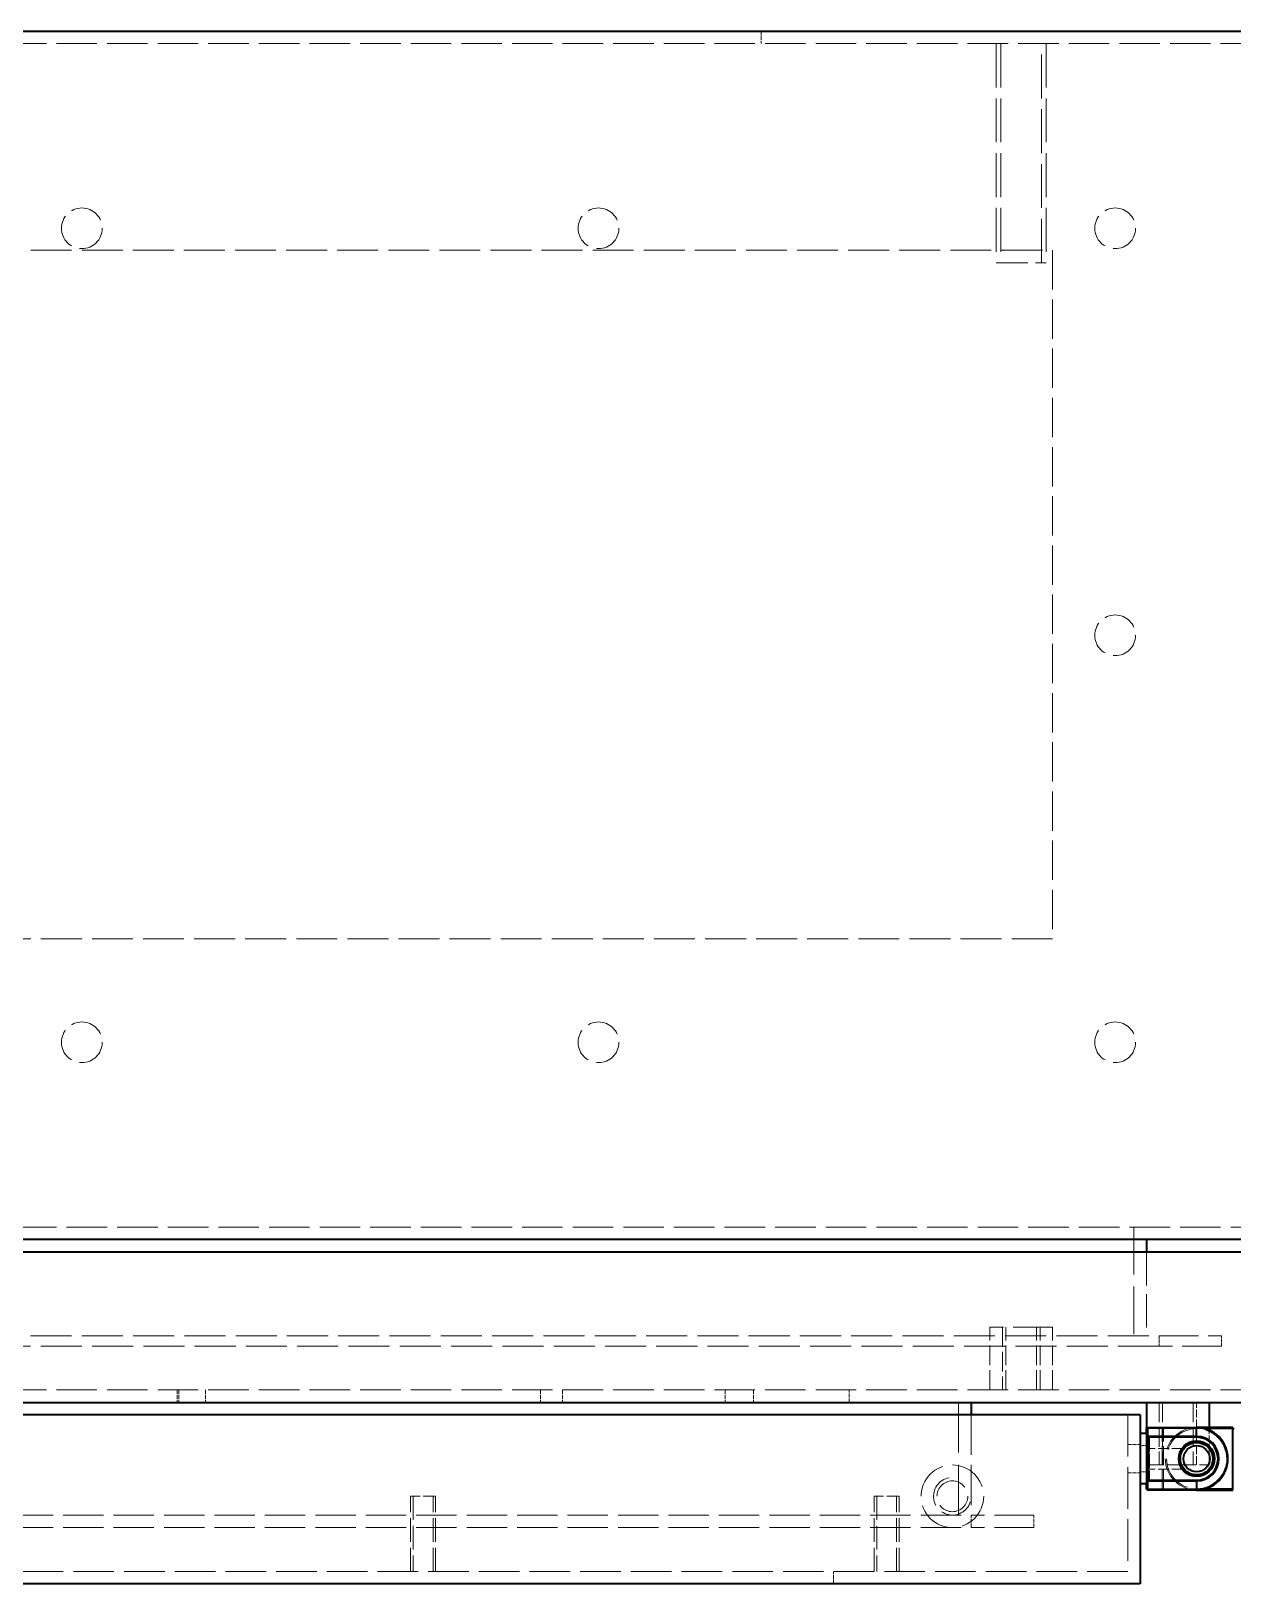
# Model space of a CAD drawing. Header units: millimetres. Extents: x 0 to 2523, y 0 to 1782.
# Drawn here: x 956.7 to 1148.6, y 1208.4 to 1456.4 of the extents above; entities that cross this region are included whole.
import ezdxf

# ---------------------------------------------------------------- set-up
doc = ezdxf.new("R2010")
doc.units = ezdxf.units.MM
doc.header["$LTSCALE"] = 3
doc.linetypes.add('DASHED', pattern=[0.2067, 0.1654, -0.0413])
for name, color, linetype, lineweight in [('가려진 것(ISO)', 2, 'DASHED', 18), ('가려진 좁은 것(ISO)', 2, 'DASHED', 18), ('가시적인 것(ISO)', 3, 'Continuous', 40), ('가시적인 좁은 것(ISO)', 3, 'Continuous', 35)]:
    doc.layers.add(name, color=color, linetype=linetype, lineweight=lineweight)

msp = doc.modelspace()

# ---------------------------------------------------------------- linework, layer by layer
at = {"layer": '가려진 것(ISO)', "ltscale": 1.269698}
for p, q in [((1073.2766, 1456.3739), (1073.2766, 1454.3739)), ((980.0266, 1239.3739), (980.0266, 1237.3739)), ((980.2766, 1239.3739), (980.2766, 1237.3739)), ((984.5266, 1239.3739), (984.5266, 1237.3739)), ((1038.0266, 1239.3739), (1038.0266, 1237.3739)), ((1041.5266, 1239.3739), (1041.5266, 1237.3739)), ((1067.5266, 1239.3739), (1067.5266, 1237.3739)), ((1072.0266, 1239.3739), (1072.0266, 1237.3739)), ((1087.2766, 1237.3739), (1087.2766, 1239.3739)), ((1131.7766, 1230.6239), (1133.7766, 1230.6239)), ((1131.7766, 1226.1239), (1133.7766, 1226.1239)), ((1116.7766, 1217.3739), (1116.7766, 1219.3739)), ((1084.7766, 1208.3739), (1084.7766, 1210.3739))]:
    msp.add_line(p, q, dxfattribs=at)
at = {"layer": '가려진 것(ISO)', "ltscale": 13.032789}
for p, q in [((766.7766, 1454.3739), (1162.7766, 1454.3739)), ((1162.7766, 1265.3739), (766.7766, 1265.3739)), ((766.7766, 1239.3739), (1162.7766, 1239.3739))]:
    msp.add_line(p, q, dxfattribs=at)
at = {"layer": '가려진 것(ISO)', "ltscale": 14.110627}
for p, q in [((1110.7766, 1454.3739), (1110.7766, 1419.3739)), ((1111.5206, 1454.3739), (1111.5206, 1419.3739)), ((1118.0326, 1419.3739), (1118.0326, 1454.3739)), ((1118.7766, 1454.3739), (1118.7766, 1419.3739))]:
    msp.add_line(p, q, dxfattribs=at)
at = {"layer": '가려진 것(ISO)', "ltscale": 13.155773}
for p, q in [((809.7766, 1421.3739), (1119.7766, 1421.3739)), ((1119.7766, 1311.3739), (809.7766, 1311.3739))]:
    msp.add_line(p, q, dxfattribs=at)
at = {"layer": '가려진 것(ISO)', "ltscale": 12.670768}
msp.add_line((1119.7766, 1421.3739), (1119.7766, 1311.3739), dxfattribs=at)
at = {"layer": '가려진 것(ISO)', "ltscale": 10.132536}
msp.add_line((1110.7766, 1419.3739), (1118.7766, 1419.3739), dxfattribs=at)
at = {"layer": '가려진 것(ISO)', "ltscale": 15.320109}
msp.add_line((1132.7766, 1265.3739), (1132.7766, 1246.3739), dxfattribs=at)
at = {"layer": '가려진 것(ISO)', "ltscale": 10.804708}
msp.add_line((1134.7766, 1261.3739), (1134.7766, 1247.9739), dxfattribs=at)
at = {"layer": '가려진 것(ISO)', "ltscale": 13.208315}
for p, q in [((792.7766, 1247.9739), (1136.7766, 1247.9739)), ((1136.7766, 1246.3739), (792.7766, 1246.3739))]:
    msp.add_line(p, q, dxfattribs=at)
at = {"layer": '가려진 것(ISO)', "ltscale": 12.665669}
for p, q in [((1119.7766, 1249.3739), (1109.7766, 1249.3739)), ((1136.7766, 1247.9739), (1146.7766, 1247.9739)), ((1146.7766, 1246.3739), (1136.7766, 1246.3739)), ((1116.7766, 1219.3739), (1106.7766, 1219.3739)), ((1116.7766, 1217.3739), (1106.7766, 1217.3739))]:
    msp.add_line(p, q, dxfattribs=at)
at = {"layer": '가려진 것(ISO)', "ltscale": 6.348889}
for p, q in [((1109.7766, 1239.3739), (1109.7766, 1249.3739)), ((1111.7766, 1249.3739), (1111.7766, 1239.3739)), ((1112.3181, 1239.3739), (1112.3181, 1249.3739)), ((1117.2351, 1239.3739), (1117.2351, 1249.3739)), ((1117.7766, 1239.3739), (1117.7766, 1249.3739)), ((1119.7766, 1239.3739), (1119.7766, 1249.3739)), ((1136.7766, 1237.3739), (1136.7766, 1227.3739)), ((1137.3181, 1237.3739), (1137.3181, 1227.3739)), ((1142.2351, 1237.3739), (1142.2351, 1227.3739))]:
    msp.add_line(p, q, dxfattribs=at)
at = {"layer": '가려진 것(ISO)', "ltscale": 1.015738}
msp.add_line((1146.7766, 1246.3739), (1146.7766, 1247.9739), dxfattribs=at)
at = {"layer": '가려진 것(ISO)', "ltscale": 16.126431}
msp.add_line((1104.7766, 1237.3739), (1104.7766, 1217.3739), dxfattribs=at)
at = {"layer": '가려진 것(ISO)', "ltscale": 12.901145}
msp.add_line((1106.7766, 1235.3739), (1106.7766, 1219.3739), dxfattribs=at)
at = {"layer": '가려진 것(ISO)', "ltscale": 13.438693}
msp.add_line((1131.7766, 1235.3739), (1131.7766, 1210.3739), dxfattribs=at)
at = {"layer": '가려진 것(ISO)', "ltscale": 2.539495}
msp.add_line((1142.7766, 1233.3739), (1142.7766, 1237.3739), dxfattribs=at)
at = {"layer": '가려진 것(ISO)', "ltscale": 6.094929}
msp.add_line((1137.2766, 1223.5739), (1137.2766, 1233.1739), dxfattribs=at)
at = {"layer": '가려진 것(ISO)', "ltscale": 2.070601}
msp.add_line((1144.7766, 1233.3739), (1144.7766, 1230.1124), dxfattribs=at)
at = {"layer": '가려진 것(ISO)', "ltscale": 0.634799}
for p, q in [((1134.7766, 1230.4739), (1133.7766, 1230.4739)), ((1134.7766, 1226.2739), (1133.7766, 1226.2739))]:
    msp.add_line(p, q, dxfattribs=at)
at = {"layer": '가려진 것(ISO)', "ltscale": 0.06339}
for p, q in [((1134.9766, 1231.8739), (1135.0766, 1231.8739)), ((1134.9766, 1224.8739), (1135.0766, 1224.8739))]:
    msp.add_line(p, q, dxfattribs=at)
at = {"layer": '가려진 것(ISO)', "ltscale": 0.12688}
for p, q in [((1135.2766, 1230.6739), (1135.0766, 1230.6739)), ((1135.2766, 1230.642), (1135.0766, 1230.642)), ((1135.2766, 1230.5463), (1135.0766, 1230.5463)), ((1135.2766, 1230.5143), (1135.0766, 1230.5143)), ((1135.2766, 1230.4824), (1135.0766, 1230.4824)), ((1135.2766, 1230.4505), (1135.0766, 1230.4505)), ((1135.2766, 1230.4186), (1135.0766, 1230.4186)), ((1135.2766, 1230.3867), (1135.0766, 1230.3867)), ((1135.2766, 1230.3228), (1135.0766, 1230.3228)), ((1135.2766, 1230.2909), (1135.0766, 1230.2909)), ((1135.2766, 1230.259), (1135.0766, 1230.259)), ((1135.2766, 1230.2271), (1135.0766, 1230.2271)), ((1135.2766, 1230.1952), (1135.0766, 1230.1952)), ((1135.2766, 1230.1633), (1135.0766, 1230.1633)), ((1135.2766, 1230.1314), (1135.0766, 1230.1314)), ((1135.2766, 1230.0994), (1135.0766, 1230.0994)), ((1135.2766, 1230.0675), (1135.0766, 1230.0675)), ((1135.2766, 1230.0356), (1135.0766, 1230.0356)), ((1135.2766, 1230.0037), (1135.0766, 1230.0037)), ((1135.2766, 1229.9718), (1135.0766, 1229.9718)), ((1135.2766, 1229.9399), (1135.0766, 1229.9399)), ((1135.2766, 1229.908), (1135.0766, 1229.908)), ((1135.2766, 1229.876), (1135.0766, 1229.876)), ((1135.2766, 1229.8441), (1135.0766, 1229.8441)), ((1135.2766, 1229.8122), (1135.0766, 1229.8122)), ((1135.2766, 1229.7803), (1135.0766, 1229.7803)), ((1135.2766, 1229.7484), (1135.0766, 1229.7484)), ((1135.2766, 1229.7165), (1135.0766, 1229.7165)), ((1135.2766, 1229.6526), (1135.0766, 1229.6526)), ((1135.2766, 1229.6207), (1135.0766, 1229.6207)), ((1135.2766, 1229.5888), (1135.0766, 1229.5888)), ((1135.2766, 1229.5569), (1135.0766, 1229.5569)), ((1135.2766, 1229.525), (1135.0766, 1229.525)), ((1135.2766, 1229.4611), (1135.0766, 1229.4611)), ((1135.2766, 1229.4292), (1135.0766, 1229.4292)), ((1135.2766, 1229.3973), (1135.0766, 1229.3973)), ((1135.2766, 1229.3654), (1135.0766, 1229.3654)), ((1135.2766, 1229.3335), (1135.0766, 1229.3335)), ((1135.2766, 1229.3016), (1135.0766, 1229.3016)), ((1135.2766, 1229.2058), (1135.0766, 1229.2058)), ((1135.2766, 1229.1739), (1135.0766, 1229.1739)), ((1135.2766, 1228.3739), (1135.0766, 1228.3739)), ((1135.2766, 1228.342), (1135.0766, 1228.342)), ((1135.2766, 1228.2782), (1135.0766, 1228.2782)), ((1135.2766, 1228.2463), (1135.0766, 1228.2463)), ((1135.2766, 1228.1824), (1135.0766, 1228.1824)), ((1135.2766, 1228.1505), (1135.0766, 1228.1505)), ((1135.2766, 1228.1186), (1135.0766, 1228.1186)), ((1135.2766, 1228.0867), (1135.0766, 1228.0867)), ((1135.2766, 1228.0228), (1135.0766, 1228.0228)), ((1135.2766, 1227.9909), (1135.0766, 1227.9909)), ((1135.2766, 1227.8952), (1135.0766, 1227.8952)), ((1135.2766, 1227.8633), (1135.0766, 1227.8633)), ((1135.2766, 1227.7994), (1135.0766, 1227.7994)), ((1135.2766, 1227.7675), (1135.0766, 1227.7675)), ((1135.2766, 1227.7356), (1135.0766, 1227.7356)), ((1135.2766, 1227.7037), (1135.0766, 1227.7037)), ((1135.2766, 1227.6399), (1135.0766, 1227.6399)), ((1135.2766, 1227.608), (1135.0766, 1227.608)), ((1135.2766, 1227.576), (1135.0766, 1227.576)), ((1135.2766, 1227.5441), (1135.0766, 1227.5441)), ((1135.2766, 1227.5122), (1135.0766, 1227.5122)), ((1135.2766, 1227.4803), (1135.0766, 1227.4803)), ((1135.2766, 1227.4484), (1135.0766, 1227.4484)), ((1135.2766, 1227.4165), (1135.0766, 1227.4165)), ((1135.2766, 1227.3845), (1135.0766, 1227.3845)), ((1135.2766, 1227.3526), (1135.0766, 1227.3526)), ((1135.2766, 1227.3207), (1135.0766, 1227.3207)), ((1135.2766, 1227.2569), (1135.0766, 1227.2569)), ((1135.2766, 1227.225), (1135.0766, 1227.225)), ((1135.2766, 1227.1611), (1135.0766, 1227.1611)), ((1135.2766, 1227.1292), (1135.0766, 1227.1292)), ((1135.2766, 1227.0973), (1135.0766, 1227.0973)), ((1135.2766, 1227.0654), (1135.0766, 1227.0654)), ((1135.2766, 1227.0016), (1135.0766, 1227.0016)), ((1135.2766, 1226.9697), (1135.0766, 1226.9697)), ((1135.2766, 1226.9058), (1135.0766, 1226.9058)), ((1135.2766, 1226.8739), (1135.0766, 1226.8739))]:
    msp.add_line(p, q, dxfattribs=at)
at = {"layer": '가려진 것(ISO)', "ltscale": 4.190233}
msp.add_line((1135.2766, 1231.6739), (1135.2766, 1225.0739), dxfattribs=at)
at = {"layer": '가려진 것(ISO)', "ltscale": 2.804348}
msp.add_line((1142.7766, 1227.3739), (1142.7766, 1231.7911), dxfattribs=at)
at = {"layer": '가려진 것(ISO)', "ltscale": 3.575683}
for p, q in [((1140.6086, 1230.0239), (1134.9766, 1230.0239)), ((1140.6086, 1226.7239), (1134.9766, 1226.7239))]:
    msp.add_line(p, q, dxfattribs=at)
at = {"layer": '가려진 것(ISO)', "ltscale": 1.689572}
msp.add_line((1144.7766, 1230.0352), (1144.7766, 1227.3739), dxfattribs=at)
at = {"layer": '가려진 것(ISO)', "ltscale": 5.333708}
msp.add_line((1134.7766, 1227.3739), (1140.3225, 1227.3739), dxfattribs=at)
at = {"layer": '가려진 것(ISO)', "ltscale": 4.604525}
msp.add_line((1140.3766, 1227.3739), (1144.7766, 1227.3739), dxfattribs=at)
at = {"layer": '가려진 것(ISO)', "ltscale": 3.989087}
for p, q in [((1021.2766, 1222.3739), (1017.2766, 1222.3739)), ((1095.2766, 1222.3739), (1091.2766, 1222.3739))]:
    msp.add_line(p, q, dxfattribs=at)
at = {"layer": '가려진 것(ISO)', "ltscale": 7.618686}
for p, q in [((1017.2766, 1210.3739), (1017.2766, 1222.3739)), ((1017.6946, 1222.3739), (1017.6946, 1210.3739)), ((1020.8586, 1210.3739), (1020.8586, 1222.3739)), ((1021.2766, 1210.3739), (1021.2766, 1222.3739)), ((1091.2766, 1210.3739), (1091.2766, 1222.3739)), ((1091.6946, 1222.3739), (1091.6946, 1210.3739)), ((1094.8586, 1210.3739), (1094.8586, 1222.3739)), ((1095.2766, 1210.3739), (1095.2766, 1222.3739))]:
    msp.add_line(p, q, dxfattribs=at)
at = {"layer": '가려진 것(ISO)', "ltscale": 12.988315}
for p, q in [((808.7766, 1219.3739), (1106.7766, 1219.3739)), ((808.7766, 1217.3739), (1106.7766, 1217.3739))]:
    msp.add_line(p, q, dxfattribs=at)
at = {"layer": '가려진 것(ISO)', "ltscale": 13.051158}
msp.add_line((1131.7766, 1210.3739), (783.7766, 1210.3739), dxfattribs=at)
at = {"layer": '가려진 것(ISO)', "ltscale": 10.976913}
for centre in [(964.7766, 1424.8739), (1047.2766, 1424.8739), (1129.7766, 1424.8739), (1129.7766, 1359.8739), (964.7766, 1294.8739), (1047.2766, 1294.8739), (1129.7766, 1294.8739)]:
    msp.add_circle(centre, 3.25, dxfattribs=at)
at = {"layer": '가려진 것(ISO)', "ltscale": 12.665669}
msp.add_circle((1103.7766, 1222.3739), 5, dxfattribs=at)
at = {"layer": '가려진 것(ISO)', "ltscale": 12.45542}
msp.add_circle((1103.7766, 1222.3739), 2.4585, dxfattribs=at)
at = {"layer": '가려진 것(ISO)', "ltscale": 0.199359}
for centre, start, end in [((1137.0766, 1233.1739), 0, 90), ((1134.9766, 1232.0739), 180, 270), ((1134.9766, 1230.2239), 180, 270), ((1135.0766, 1231.6739), 0, 90), ((1134.9766, 1226.5239), 90, 180), ((1134.9766, 1224.6739), 90, 180), ((1135.0766, 1225.0739), 270, 0), ((1137.0766, 1223.5739), 270, 0)]:
    msp.add_arc(centre, 0.2, start, end, dxfattribs=at)
at = {"layer": '가려진 것(ISO)', "ltscale": 12.665669}
msp.add_arc((1142.7766, 1228.3739), 5, 90, 270, dxfattribs=at)
at = {"layer": '가려진 것(ISO)', "ltscale": 0.02835}
msp.add_arc((1140.6086, 1230.2239), 0.2, 292.291883, 305.128991, dxfattribs=at)
at = {"layer": '가려진 것(ISO)', "ltscale": 11.399102}
msp.add_arc((1103.7766, 1222.3739), 3, 100, 10, dxfattribs=at)
at = {"layer": '가려진 것(ISO)', "ltscale": 0.028494}
msp.add_arc((1140.6086, 1226.5239), 0.2, 54.872991, 67.775298, dxfattribs=at)
at = {"layer": '가려진 것(ISO)', "ltscale": 0.041513}
msp.add_open_spline([(1140.7237, 1230.0603), (1140.7324, 1230.0665), (1140.7407, 1230.0734), (1140.7505, 1230.0829), (1140.7526, 1230.0851), (1140.7558, 1230.0885), (1140.7568, 1230.0896), (1140.7583, 1230.0912), (1140.7587, 1230.0917), (1140.7592, 1230.0923), (1140.7594, 1230.0925), (1140.7597, 1230.0928), (1140.7598, 1230.093), (1140.7601, 1230.0933), (1140.7601, 1230.0934), (1140.7605, 1230.0938), (1140.7605, 1230.0938), (1140.7606, 1230.0939), (1140.7606, 1230.0939), (1140.7607, 1230.094), (1140.7607, 1230.094), (1140.7607, 1230.094), (1140.7607, 1230.094), (1140.7607, 1230.094)], degree=3, knots=[0, 0, 0, 0, 0.00320525663, 0.00320525663, 0.00411320261, 0.00411320261, 0.00458526926, 0.00458526926, 0.0047626411, 0.0047626411, 0.00484290345, 0.00484290345, 0.00492400843, 0.00492400843, 0.00500500784, 0.00500500784, 0.00533243334, 0.00533243334, 0.00565204822, 0.00565204822, 0.00630511606, 0.00630511606, 0.00654785653, 0.00654785653, 0.00654785653, 0.00654785653], dxfattribs=at)
at = {"layer": '가려진 것(ISO)', "ltscale": 0.03418}
msp.add_open_spline([(1140.1417, 1228.0909), (1140.1436, 1228.0733), (1140.1457, 1228.0558), (1140.1479, 1228.0383)], degree=3, dxfattribs=at)
at = {"layer": '가려진 것(ISO)', "ltscale": 0.359422}
msp.add_open_spline([(1140.4702, 1229.679), (1140.4076, 1229.5684), (1140.3436, 1229.4361), (1140.2888, 1229.2868)], degree=3, dxfattribs=at)
at = {"layer": '가려진 것(ISO)', "ltscale": 0.0493}
msp.add_open_spline([(1140.6086, 1230.0239), (1140.63, 1230.0239), (1140.6517, 1230.0274), (1140.6762, 1230.0356), (1140.6804, 1230.0372), (1140.6845, 1230.0389)], degree=3, knots=[0, 0, 0, 0, 0.00642098807, 0.00642098807, 0.00775299373, 0.00775299373, 0.00775299373, 0.00775299373], dxfattribs=at)
at = {"layer": '가려진 것(ISO)'}
msp.add_open_spline([(1140.7237, 1230.0603), (1140.7237, 1230.0603), (1140.7237, 1230.0603), (1140.7237, 1230.0603)], degree=3, dxfattribs=at)
at = {"layer": '가려진 것(ISO)', "ltscale": 0.049151}
msp.add_open_spline([(1140.6843, 1226.7091), (1140.6641, 1226.7173), (1140.6424, 1226.7222), (1140.6167, 1226.7238), (1140.6126, 1226.7239), (1140.6086, 1226.7239)], degree=3, knots=[0, 0, 0, 0, 0.00652349054, 0.00652349054, 0.00772823777, 0.00772823777, 0.00772823777, 0.00772823777], dxfattribs=at)
at = {"layer": '가려진 것(ISO)', "ltscale": 0.039993}
msp.add_open_spline([(1140.7607, 1226.6538), (1140.7607, 1226.6538), (1140.7607, 1226.6538), (1140.7606, 1226.6539), (1140.7606, 1226.6539), (1140.7605, 1226.6541), (1140.7604, 1226.6541), (1140.7603, 1226.6543), (1140.7602, 1226.6544), (1140.76, 1226.6546), (1140.7599, 1226.6547), (1140.7596, 1226.6551), (1140.7594, 1226.6553), (1140.7586, 1226.6563), (1140.7578, 1226.6571), (1140.754, 1226.6613), (1140.7509, 1226.6646), (1140.7402, 1226.6749), (1140.7322, 1226.6815), (1140.7237, 1226.6875)], degree=3, knots=[0.04577294422, 0.04577294422, 0.04577294422, 0.04577294422, 0.0463265168, 0.0463265168, 0.04685754242, 0.04685754242, 0.04702603739, 0.04702603739, 0.04711051654, 0.04711051654, 0.04719599504, 0.04719599504, 0.04728133379, 0.04728133379, 0.04762550456, 0.04762550456, 0.048972834, 0.048972834, 0.05208123506, 0.05208123506, 0.05208123506, 0.05208123506], dxfattribs=at)
at = {"layer": '가려진 좁은 것(ISO)', "ltscale": 1.015738}
msp.add_line((1136.7766, 1247.9739), (1136.7766, 1246.3739), dxfattribs=at)
at = {"layer": '가려진 좁은 것(ISO)', "ltscale": 0.199359}
for p, q in [((1137.2766, 1233.1739), (1137.4766, 1233.1739)), ((1137.4766, 1233.3739), (1137.4766, 1233.1739)), ((1134.9766, 1231.6739), (1134.7766, 1231.6739)), ((1135.0766, 1231.8739), (1135.0766, 1231.6739)), ((1135.0766, 1231.6739), (1135.2766, 1231.6739)), ((1134.7766, 1225.0739), (1134.9766, 1225.0739)), ((1135.0766, 1225.0739), (1135.0766, 1224.8739)), ((1135.2766, 1225.0739), (1135.0766, 1225.0739)), ((1137.4766, 1223.5739), (1137.2766, 1223.5739)), ((1137.4766, 1223.5739), (1137.4766, 1223.3739))]:
    msp.add_line(p, q, dxfattribs=at)
at = {"layer": '가려진 좁은 것(ISO)', "ltscale": 6.094929}
msp.add_line((1137.4766, 1223.5739), (1137.4766, 1233.1739), dxfattribs=at)
at = {"layer": '가려진 좁은 것(ISO)', "ltscale": 3.364864}
for p, q in [((1142.7766, 1233.1739), (1137.4766, 1233.1739)), ((1137.4766, 1223.5739), (1142.7766, 1223.5739))]:
    msp.add_line(p, q, dxfattribs=at)
at = {"layer": '가려진 좁은 것(ISO)', "ltscale": 0.888758}
for p, q in [((1144.1766, 1233.1739), (1142.7766, 1233.1739)), ((1142.7766, 1223.5739), (1144.1766, 1223.5739))]:
    msp.add_line(p, q, dxfattribs=at)
at = {"layer": '가려진 좁은 것(ISO)', "ltscale": 0.06339}
for p, q in [((1134.9766, 1231.6739), (1135.0766, 1231.6739)), ((1134.9766, 1225.0739), (1135.0766, 1225.0739))]:
    msp.add_line(p, q, dxfattribs=at)
at = {"layer": '가려진 좁은 것(ISO)', "ltscale": 4.190233}
msp.add_line((1135.0766, 1231.6739), (1135.0766, 1225.0739), dxfattribs=at)
at = {"layer": '가려진 좁은 것(ISO)', "ltscale": 1.269698}
msp.add_line((1106.7766, 1217.3739), (1106.7766, 1219.3739), dxfattribs=at)
at = {"layer": '가려진 좁은 것(ISO)', "ltscale": 12.159042}
for start, end in [(90, 270), (270, 90)]:
    msp.add_arc((1142.7766, 1228.3739), 4.8, start, end, dxfattribs=at)
at = {"layer": '가려진 좁은 것(ISO)', "ltscale": 0.031805}
msp.add_arc((1140.6086, 1230.2239), 0.2, 305.128991, 319.525124, dxfattribs=at)
at = {"layer": '가려진 좁은 것(ISO)', "ltscale": 0.049153}
msp.add_arc((1140.6086, 1226.5239), 0.2, 67.775298, 89.999447, dxfattribs=at)
at = {"layer": '가려진 좁은 것(ISO)', "ltscale": 0.031809}
msp.add_arc((1140.6086, 1226.5239), 0.2, 40.474874, 54.872991, dxfattribs=at)
at = {"layer": '가려진 좁은 것(ISO)', "ltscale": 3.427345}
for points in [[(1140.6086, 1226.7239), (1140.6086, 1226.7239), (1140.6069, 1226.7257), (1140.6033, 1226.7295), (1140.5997, 1226.7332), (1140.5943, 1226.739), (1140.587, 1226.7467), (1140.5798, 1226.7545), (1140.5708, 1226.7642), (1140.5605, 1226.7755), (1140.5502, 1226.7869), (1140.5387, 1226.7998), (1140.5263, 1226.814), (1140.514, 1226.8282), (1140.5009, 1226.8434), (1140.4865, 1226.8608), (1140.4721, 1226.8781), (1140.4564, 1226.8976), (1140.4387, 1226.9201), (1140.4211, 1226.9427), (1140.4015, 1226.9684), (1140.3805, 1226.9975), (1140.3595, 1227.0267), (1140.337, 1227.0591), (1140.313, 1227.0958), (1140.2891, 1227.1325), (1140.2637, 1227.1735), (1140.2372, 1227.2199), (1140.2107, 1227.2663), (1140.1831, 1227.3181), (1140.1551, 1227.3766), (1140.1271, 1227.4351), (1140.0988, 1227.5002), (1140.0713, 1227.5742), (1140.0438, 1227.6481), (1140.0173, 1227.7309), (1139.9948, 1227.8212), (1139.9722, 1227.9116), (1139.9538, 1228.0096), (1139.942, 1228.1096), (1139.9302, 1228.2096), (1139.9251, 1228.3115), (1139.9269, 1228.413), (1139.9287, 1228.5145), (1139.9373, 1228.6157), (1139.9521, 1228.7135), (1139.9669, 1228.8113), (1139.988, 1228.9059), (1140.012, 1228.9915), (1140.0359, 1229.0771), (1140.0629, 1229.154), (1140.0902, 1229.2227), (1140.1175, 1229.2915), (1140.1452, 1229.3521), (1140.1724, 1229.4067), (1140.1996, 1229.4612), (1140.2263, 1229.5097), (1140.2518, 1229.5531), (1140.2773, 1229.5966), (1140.3016, 1229.635), (1140.3246, 1229.6695), (1140.3475, 1229.704), (1140.369, 1229.7346), (1140.3891, 1229.7621), (1140.4092, 1229.7896), (1140.4278, 1229.8139), (1140.4446, 1229.8352), (1140.4613, 1229.8564), (1140.4762, 1229.8746), (1140.49, 1229.8912), (1140.5038, 1229.9078), (1140.5167, 1229.9227), (1140.5288, 1229.9366), (1140.5409, 1229.9505), (1140.5523, 1229.9632), (1140.5623, 1229.9743), (1140.5724, 1229.9853), (1140.581, 1229.9946), (1140.588, 1230.0021), (1140.5949, 1230.0095), (1140.6001, 1230.015), (1140.6035, 1230.0186), (1140.607, 1230.0222), (1140.6086, 1230.0239), (1140.6086, 1230.0239)], [(1140.6086, 1230.0239), (1140.6086, 1230.0239), (1140.6069, 1230.0221), (1140.6033, 1230.0184), (1140.5997, 1230.0146), (1140.5943, 1230.0089), (1140.5871, 1230.0011), (1140.5799, 1229.9934), (1140.5709, 1229.9837), (1140.5606, 1229.9724), (1140.5504, 1229.9611), (1140.5388, 1229.9481), (1140.5265, 1229.934), (1140.5142, 1229.9199), (1140.5012, 1229.9046), (1140.4868, 1229.8873), (1140.4724, 1229.87), (1140.4567, 1229.8506), (1140.4391, 1229.8281), (1140.4215, 1229.8056), (1140.402, 1229.78), (1140.381, 1229.7509), (1140.36, 1229.7219), (1140.3375, 1229.6895), (1140.3136, 1229.6529), (1140.2897, 1229.6163), (1140.2644, 1229.5754), (1140.2379, 1229.5291), (1140.2114, 1229.4828), (1140.1838, 1229.4312), (1140.1559, 1229.3729), (1140.1279, 1229.3145), (1140.0996, 1229.2495), (1140.0721, 1229.1758), (1140.0446, 1229.1021), (1140.018, 1229.0195), (1139.9954, 1228.9293), (1139.9729, 1228.8391), (1139.9543, 1228.7412), (1139.9424, 1228.6413), (1139.9305, 1228.5413), (1139.9252, 1228.4394), (1139.9269, 1228.3379), (1139.9285, 1228.2363), (1139.937, 1228.1352), (1139.9517, 1228.0372), (1139.9664, 1227.9393), (1139.9873, 1227.8446), (1140.0113, 1227.7588), (1140.0352, 1227.673), (1140.0621, 1227.5959), (1140.0894, 1227.527), (1140.1167, 1227.458), (1140.1445, 1227.3972), (1140.1717, 1227.3425), (1140.1989, 1227.2878), (1140.2257, 1227.2393), (1140.2512, 1227.1957), (1140.2767, 1227.1522), (1140.3011, 1227.1136), (1140.3241, 1227.0791), (1140.347, 1227.0445), (1140.3686, 1227.0138), (1140.3887, 1226.9863), (1140.4088, 1226.9587), (1140.4275, 1226.9343), (1140.4443, 1226.913), (1140.4611, 1226.8917), (1140.4759, 1226.8735), (1140.4898, 1226.8569), (1140.5037, 1226.8403), (1140.5165, 1226.8253), (1140.5286, 1226.8114), (1140.5408, 1226.7975), (1140.5522, 1226.7847), (1140.5623, 1226.7736), (1140.5723, 1226.7626), (1140.581, 1226.7532), (1140.5879, 1226.7458), (1140.5949, 1226.7384), (1140.6001, 1226.7329), (1140.6035, 1226.7293), (1140.607, 1226.7256), (1140.6086, 1226.7239), (1140.6086, 1226.7239)], [(1140.6086, 1230.0239), (1140.6086, 1230.0239), (1140.6069, 1230.0222), (1140.6035, 1230.0185), (1140.6, 1230.0149), (1140.5947, 1230.0093), (1140.5877, 1230.0018), (1140.5807, 1229.9943), (1140.5719, 1229.9848), (1140.5618, 1229.9736), (1140.5516, 1229.9625), (1140.5401, 1229.9496), (1140.5278, 1229.9355), (1140.5156, 1229.9215), (1140.5026, 1229.9064), (1140.4887, 1229.8896), (1140.4747, 1229.8728), (1140.4596, 1229.8543), (1140.4427, 1229.8328), (1140.4258, 1229.8112), (1140.4069, 1229.7866), (1140.3866, 1229.7587), (1140.3664, 1229.7309), (1140.3446, 1229.6999), (1140.3215, 1229.6649), (1140.2984, 1229.6299), (1140.2738, 1229.5909), (1140.2481, 1229.5469), (1140.2224, 1229.5028), (1140.1956, 1229.4536), (1140.1683, 1229.3983), (1140.1409, 1229.343), (1140.1131, 1229.2815), (1140.0858, 1229.2117), (1140.0585, 1229.1419), (1140.0316, 1229.0637), (1140.008, 1228.9772), (1139.9843, 1228.8906), (1139.9639, 1228.7954), (1139.9497, 1228.6973), (1139.9356, 1228.5991), (1139.9277, 1228.498), (1139.9267, 1228.3966), (1139.9257, 1228.2952), (1139.9315, 1228.1935), (1139.9439, 1228.094), (1139.9563, 1227.9944), (1139.9754, 1227.897), (1139.9982, 1227.8076), (1140.0211, 1227.7181), (1140.0478, 1227.6366), (1140.0752, 1227.5637), (1140.1027, 1227.4908), (1140.131, 1227.4265), (1140.1588, 1227.3688), (1140.1867, 1227.3111), (1140.2141, 1227.26), (1140.2404, 1227.2142), (1140.2668, 1227.1685), (1140.292, 1227.128), (1140.3157, 1227.0917), (1140.3395, 1227.0555), (1140.3618, 1227.0234), (1140.3826, 1226.9946), (1140.4035, 1226.9659), (1140.4228, 1226.9404), (1140.4403, 1226.9181), (1140.4577, 1226.8958), (1140.4733, 1226.8766), (1140.4876, 1226.8595), (1140.5019, 1226.8423), (1140.5149, 1226.8272), (1140.5271, 1226.8131), (1140.5393, 1226.7991), (1140.5508, 1226.7863), (1140.561, 1226.775), (1140.5712, 1226.7638), (1140.5801, 1226.7541), (1140.5873, 1226.7465), (1140.5944, 1226.7388), (1140.5998, 1226.7332), (1140.6034, 1226.7294), (1140.6069, 1226.7257), (1140.6086, 1226.7239), (1140.6086, 1226.7239)], [(1140.6086, 1226.7239), (1140.6086, 1226.7239), (1140.6069, 1226.7257), (1140.6035, 1226.7293), (1140.6, 1226.733), (1140.5947, 1226.7386), (1140.5876, 1226.7461), (1140.5806, 1226.7536), (1140.5718, 1226.7631), (1140.5616, 1226.7743), (1140.5515, 1226.7855), (1140.5399, 1226.7984), (1140.5276, 1226.8125), (1140.5154, 1226.8266), (1140.5024, 1226.8417), (1140.4884, 1226.8585), (1140.4744, 1226.8754), (1140.4593, 1226.8939), (1140.4424, 1226.9155), (1140.4254, 1226.9371), (1140.4065, 1226.9618), (1140.3862, 1226.9897), (1140.3659, 1227.0177), (1140.3441, 1227.0487), (1140.3209, 1227.0838), (1140.2978, 1227.1189), (1140.2732, 1227.1579), (1140.2475, 1227.2021), (1140.2217, 1227.2463), (1140.1949, 1227.2956), (1140.1675, 1227.351), (1140.1401, 1227.4065), (1140.1123, 1227.4682), (1140.085, 1227.5382), (1140.0577, 1227.6082), (1140.0309, 1227.6865), (1140.0073, 1227.7733), (1139.9837, 1227.8601), (1139.9633, 1227.9554), (1139.9493, 1228.0536), (1139.9353, 1228.1518), (1139.9275, 1228.2529), (1139.9267, 1228.3543), (1139.9258, 1228.4557), (1139.9317, 1228.5574), (1139.9443, 1228.6568), (1139.9568, 1228.7563), (1139.976, 1228.8536), (1139.9989, 1228.9429), (1140.0218, 1229.0321), (1140.0485, 1229.1134), (1140.076, 1229.1861), (1140.1035, 1229.2588), (1140.1317, 1229.3229), (1140.1595, 1229.3804), (1140.1874, 1229.438), (1140.2148, 1229.489), (1140.2411, 1229.5346), (1140.2674, 1229.5803), (1140.2925, 1229.6207), (1140.3162, 1229.6569), (1140.3399, 1229.693), (1140.3622, 1229.725), (1140.383, 1229.7537), (1140.4038, 1229.7824), (1140.4231, 1229.8078), (1140.4406, 1229.8301), (1140.458, 1229.8523), (1140.4736, 1229.8715), (1140.4878, 1229.8886), (1140.5021, 1229.9057), (1140.515, 1229.9209), (1140.5273, 1229.9349), (1140.5395, 1229.9489), (1140.5509, 1229.9617), (1140.5611, 1229.9729), (1140.5713, 1229.9841), (1140.5802, 1229.9937), (1140.5873, 1230.0014), (1140.5945, 1230.009), (1140.5998, 1230.0147), (1140.6034, 1230.0184), (1140.6069, 1230.0221), (1140.6086, 1230.0239), (1140.6086, 1230.0239)]]:
    msp.add_open_spline(points, degree=3, knots=[0, 0, 0, 0, 0.03571429, 0.03571429, 0.03571429, 0.07142857, 0.07142857, 0.07142857, 0.10714286, 0.10714286, 0.10714286, 0.14285714, 0.14285714, 0.14285714, 0.17857143, 0.17857143, 0.17857143, 0.21428571, 0.21428571, 0.21428571, 0.25, 0.25, 0.25, 0.28571429, 0.28571429, 0.28571429, 0.32142857, 0.32142857, 0.32142857, 0.35714286, 0.35714286, 0.35714286, 0.39285714, 0.39285714, 0.39285714, 0.42857143, 0.42857143, 0.42857143, 0.46428571, 0.46428571, 0.46428571, 0.5, 0.5, 0.5, 0.53571429, 0.53571429, 0.53571429, 0.57142857, 0.57142857, 0.57142857, 0.60714286, 0.60714286, 0.60714286, 0.64285714, 0.64285714, 0.64285714, 0.67857143, 0.67857143, 0.67857143, 0.71428571, 0.71428571, 0.71428571, 0.75, 0.75, 0.75, 0.78571429, 0.78571429, 0.78571429, 0.82142857, 0.82142857, 0.82142857, 0.85714286, 0.85714286, 0.85714286, 0.89285714, 0.89285714, 0.89285714, 0.92857143, 0.92857143, 0.92857143, 0.96428571, 0.96428571, 0.96428571, 1, 1, 1, 1], dxfattribs=at)
at = {"layer": '가시적인 것(ISO)'}
for p, q in [((764.7766, 1456.3739), (1164.7766, 1456.3739)), ((1164.7766, 1263.3739), (764.7766, 1263.3739)), ((1134.7766, 1263.3739), (1134.7766, 1261.3739)), ((1164.7766, 1261.3739), (764.7766, 1261.3739)), ((764.7766, 1237.3739), (1164.7766, 1237.3739)), ((1133.7766, 1235.3739), (838.2766, 1235.3739)), ((1106.7766, 1237.3739), (1106.7766, 1235.3739)), ((1133.7766, 1235.3739), (1133.7766, 1208.3739)), ((1134.7766, 1237.3739), (1134.7766, 1233.1739)), ((1144.7766, 1237.3739), (1144.7766, 1233.3739)), ((1134.7766, 1232.3739), (1134.7766, 1233.1739)), ((1134.9766, 1233.3739), (1142.7766, 1233.3739)), ((1148.5766, 1233.3739), (1142.7766, 1233.3739)), ((1134.7766, 1232.3739), (1133.7766, 1232.3739)), ((1134.7766, 1232.3739), (1134.7766, 1224.3739)), ((1144.7766, 1230.1124), (1144.7766, 1230.0352)), ((1140.3225, 1227.3739), (1140.3766, 1227.3739)), ((1134.7766, 1224.3739), (1133.7766, 1224.3739)), ((1134.7766, 1223.5739), (1134.7766, 1224.3739)), ((1142.7766, 1223.3739), (1134.9766, 1223.3739)), ((1142.7766, 1223.3739), (1148.5766, 1223.3739)), ((1133.7766, 1208.3739), (781.7766, 1208.3739))]:
    msp.add_line(p, q, dxfattribs=at)
for radius in [2.65, 2.6, 2.1]:
    msp.add_circle((1142.7766, 1228.3739), radius, dxfattribs=at)
for centre, radius, start, end in [((1134.9766, 1233.1739), 0.2, 90, 180), ((1142.7766, 1228.3739), 5, 270, 90), ((1134.9766, 1223.5739), 0.2, 180, 270)]:
    msp.add_arc(centre, radius, start, end, dxfattribs=at)
for points, knots in [([(1140.7492, 1230.0804), (1140.7316, 1230.0595), (1140.694, 1230.0146), (1140.5978, 1229.8846), (1140.5386, 1229.7982), (1140.4065, 1229.5682), (1140.3314, 1229.4126), (1140.2704, 1229.235)], [0, 0, 0, 0, 0.05351917, 0.05351917, 0.107427384, 0.107427384, 0.172783913, 0.172783913, 0.172783913, 0.172783913]), ([(1140.142, 1228.6596), (1140.1341, 1228.5861), (1140.1291, 1228.511), (1140.1242, 1228.3028), (1140.1314, 1228.1675), (1140.1479, 1228.0383)], [0, 0, 0, 0, 0.0225601295, 0.0225601295, 0.062516854, 0.062516854, 0.062516854, 0.062516854]), ([(1140.7147, 1226.7092), (1140.7315, 1226.6884), (1140.7443, 1226.6732), (1140.7556, 1226.6598), (1140.7581, 1226.6568), (1140.7601, 1226.6545), (1140.7605, 1226.6541), (1140.7607, 1226.6538), (1140.7607, 1226.6538), (1140.7607, 1226.6538)], [0, 0, 0, 0, 0.0269944178, 0.0269944178, 0.0397526939, 0.0397526939, 0.0445337675, 0.0445337675, 0.0457729442, 0.0457729442, 0.0457729442, 0.0457729442])]:
    msp.add_open_spline(points, degree=3, knots=knots, dxfattribs=at)
for points in [[(1140.7596, 1230.0927), (1140.755, 1230.0873), (1140.7385, 1230.0682), (1140.7125, 1230.0358)], [(1140.6085, 1226.8501), (1140.6661, 1226.7681), (1140.7145, 1226.7089), (1140.7401, 1226.6783)], [(1140.7147, 1226.7092), (1140.7395, 1226.6785), (1140.7551, 1226.6604), (1140.7596, 1226.6551)]]:
    msp.add_open_spline(points, degree=3, dxfattribs=at)
at = {"layer": '가시적인 좁은 것(ISO)'}
for p, q in [((1134.9766, 1233.3739), (1134.9766, 1233.3153)), ((1134.9766, 1231.9325), (1134.9766, 1233.3153)), ((1134.9766, 1233.3153), (1142.7766, 1233.3153)), ((1142.7766, 1233.3153), (1142.7766, 1233.3739)), ((1142.7766, 1231.9325), (1142.7766, 1233.3153)), ((1148.5766, 1233.1739), (1144.1766, 1233.1739)), ((1148.5766, 1233.1739), (1148.5766, 1233.3739)), ((1148.5766, 1223.5739), (1148.5766, 1233.1739)), ((1148.5766, 1233.1739), (1148.7766, 1233.1739)), ((1134.9766, 1231.7911), (1134.7766, 1231.7911)), ((1134.9766, 1231.9325), (1134.9766, 1231.7911)), ((1142.7766, 1231.9325), (1134.9766, 1231.9325)), ((1134.9766, 1231.7911), (1134.9766, 1224.9568)), ((1142.7766, 1231.7911), (1134.9766, 1231.7911)), ((1142.7766, 1231.9325), (1142.7766, 1231.7911)), ((1134.7766, 1224.9568), (1134.9766, 1224.9568)), ((1134.9766, 1224.9568), (1142.7766, 1224.9568)), ((1134.9766, 1224.9568), (1134.9766, 1224.8153)), ((1134.9766, 1223.4325), (1134.9766, 1224.8153)), ((1134.9766, 1224.8153), (1142.7766, 1224.8153)), ((1142.7766, 1223.4325), (1134.9766, 1223.4325)), ((1134.9766, 1223.4325), (1134.9766, 1223.3739)), ((1142.7766, 1224.8153), (1142.7766, 1224.9568)), ((1142.7766, 1224.8153), (1142.7766, 1223.4325)), ((1142.7766, 1223.4325), (1142.7766, 1223.3739)), ((1144.1766, 1223.5739), (1148.5766, 1223.5739)), ((1148.5766, 1223.3739), (1148.5766, 1223.5739))]:
    msp.add_line(p, q, dxfattribs=at)
msp.add_circle((1142.7766, 1228.3739), 2.85, dxfattribs=at)
for radius in [4.9414, 3.5586, 3.4172]:
    msp.add_arc((1142.7766, 1228.3739), radius, 270, 90, dxfattribs=at)
for centre, start_param, end_param in [((1134.9766, 1233.1739), 4.71238898, 6.28318531), ((1134.9766, 1231.7911), 4.71238898, 6.28318531), ((1134.9766, 1224.9568), 0, 1.57079633), ((1134.9766, 1223.5739), 0, 1.57079633)]:
    msp.add_ellipse(centre, major_axis=(-0.2, 0), ratio=0.70710678, start_param=start_param, end_param=end_param, dxfattribs=at)

doc.saveas('drawing.dxf')
